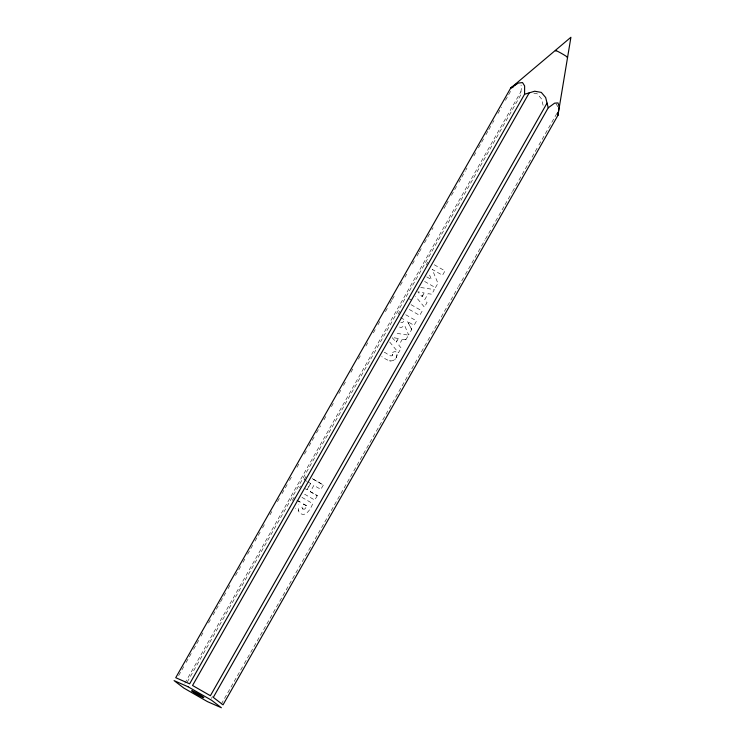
<?xml version="1.0" encoding="UTF-8"?>
<svg xmlns="http://www.w3.org/2000/svg" width="745" height="745" viewBox="0 0 745 745"><rect width="100%" height="100%" fill="white"/><g stroke="black" fill="none" stroke-linecap="round" stroke-linejoin="round"><path stroke-width="0.56" stroke-dasharray="3.73 2.79" d="M301.939 497.362L312.779 503.583C310.982 508.304 305.543 518.408 299.49 512.681C296.482 509.45 300.803 507.168 295.337 508.239M384.197 352.255C386.04 352.441 392.28 359.053 392.755 354.229L391.749 353.083C398.268 348.194 398.119 357.004 394.738 359.584C390.697 363.113 385.361 358.811 381.729 356.622M397.076 354.871L396.303 357.674M392.755 354.229L392.615 355.43M178.66 675.585L183.829 666.477M186.12 662.435L191.288 653.337M193.588 649.295L198.757 640.197M201.057 636.156L203.357 632.105M208.525 623.006L210.816 618.965M213.117 614.923L220.008 602.789M220.585 601.774L225.754 592.675M228.054 588.634L230.345 584.592M235.513 575.494L240.682 566.396M242.982 562.345L245.282 558.303M247.573 554.261L252.741 545.163M255.041 541.121L260.21 532.023M262.51 527.972L264.81 523.931M269.979 514.832L272.27 510.791M277.438 501.692L279.738 497.641M282.038 493.6L287.207 484.501M289.498 480.46L291.798 476.418M296.966 467.311L299.267 463.269M304.435 454.171L306.735 450.129M309.026 446.087L314.194 436.989M316.495 432.938L320.518 425.861M323.963 419.798L326.263 415.757M331.432 406.658L333.723 402.607M338.891 393.509L341.191 389.467M343.492 385.426L345.782 381.384M350.951 372.276L353.251 368.235M358.42 359.137L360.72 355.095M365.888 345.997L368.188 341.955M373.357 332.847L375.648 328.806M377.948 324.764L380.248 320.722M385.416 311.624L387.717 307.573M390.007 303.532L391.73 300.496M392.308 299.49L395.176 294.433M400.344 285.335L402.645 281.293M404.945 277.242L406.668 274.216M412.404 264.103L414.704 260.061M417.004 256.019L418.727 252.983M419.305 251.968L422.173 246.921M424.473 242.87L429.642 233.772M431.932 229.73L433.087 227.709M443.992 208.498L445.715 205.462M446.292 204.456L449.161 199.399M451.461 195.358L456.629 186.259M458.929 182.218L461.229 178.167M461.798 177.161L465.243 171.089M465.821 170.083L466.966 168.063M473.857 155.929L476.157 151.887M478.458 147.836L483.626 138.738M485.926 134.696L488.217 130.654M488.795 129.639L492.24 123.577M492.818 122.562L493.963 120.541M497.986 113.464L501.432 107.401M505.445 100.324L510.614 91.225M184.853 683.221L520.941 91.607M187.2 682.113L520.401 95.574L521.575 86.914L521.006 85.07M292.338 500.463L294.48 496.738M299.555 487.798L300.552 486.057M304.128 479.752L306.605 475.385M398.119 314.25L399.776 311.336M426.252 264.773L427.742 262.156M307.825 481.875L310.6 483.468L306.987 489.782L305.133 488.72M296.901 500.221L300.179 502.102L298.251 504.197M310.6 483.468L307.024 489.763L305.171 488.701M400.642 317.594L404.814 319.987L402.617 322.473L400.763 322.24M310.33 491.672L317.305 495.667L310.293 491.681L313.878 485.386L320.844 489.381L323.367 485.004L311.54 478.216L323.367 485.004M302.945 509.096L304.761 509.105L307.024 506.032L303.485 504.002L301.911 507.373L302.982 509.077L302.377 508.611M422.07 296.64L424.175 292.99L422.108 296.631L417.796 291.761L424.175 292.99M398.296 338.547L396.191 342.197L391.879 337.327L398.296 338.547L396.172 342.206M389.719 342.076L398.491 352.702L401.183 348.027L398.836 345.28L402.3 339.245L405.876 339.757L402.3 339.245M317.305 495.667L314.79 500.044L303.941 493.823M405.839 339.776L408.493 335.148L394.841 333.052M405.69 314.725L416.567 320.937L414.052 325.323L407.617 321.626L411.715 329.476L408.595 334.915L404.758 325.677L401.164 327.521L397.951 326.636M420.72 287.505L434.372 289.591L431.755 294.21L428.142 293.698L424.715 299.723L427.062 302.47L424.408 307.136L415.598 296.519M435.415 287.682L437.958 283.296L432.212 269.383L442.521 275.259L444.998 270.891L434.121 264.68M211.412 698.456L212.558 696.435M221.321 704.081L243.727 664.652M244.295 663.646L430.955 335.073M431.532 334.058L457.952 287.551M458.52 286.536L464.843 275.417M465.411 274.411L484.939 240.039M485.517 239.024L491.83 227.905M492.408 226.89L504.467 205.657M505.045 204.651L511.936 192.517M512.513 191.502L531.464 158.145M532.032 157.13L538.356 146.011M538.924 145.005L557.027 113.147M394.738 359.584L395.586 358.727M411.715 329.476L407.617 321.626M389.262 360.785L390.864 361.036M300.179 502.102L297.674 500.705M303.448 504.02L307.024 506.032M298.196 509.878L298.335 510.735M533.82 93.134L537.126 93.73L541.494 98.843L543.282 106.06M426.745 276.898L431.448 279.561L428.785 273.154M424.594 281.452L435.471 287.663M408.362 298.391L411.091 299.946M411.054 304.677L422.192 311.038L419.714 315.405L408.567 309.045M304.09 479.771L306.903 481.344M555.91 103.574L558.014 106.963"/><path stroke-width="1.12" d="M524.564 94.252L524.629 85.945L522.515 82.555L518.166 83.105L510.66 88.133L175.736 677.699L189.649 683.817L524.564 94.252L534.687 91.225L541.298 92.399L545.666 97.52L548.218 107.82L213.293 697.385L223.034 704.835L557.958 115.27L570.921 37.25L510.66 88.133L517.058 83.459M557.977 112.411L557.958 115.27L559.132 106.61L557.996 102.912L554.615 103.155L548.218 107.82M512.635 87.677L513.594 85.992M529.211 92.864L192.555 685.484L210.388 695.718L547.044 103.089M555.835 50.986A7.068 0.484 29.6 0 1 561.264 53.277A7.068 0.484 29.6 0 1 567.196 57.374M187.991 686.732L174.079 680.613L183.819 688.063L207.473 701.632L221.377 707.75L211.636 700.3L187.991 686.732M194.128 692.599A7.068 0.484 29.6 0 0 203.851 697.693A7.068 0.484 29.6 0 0 195.209 692.254A7.068 0.484 29.6 0 0 194.128 692.599"/></g></svg>
